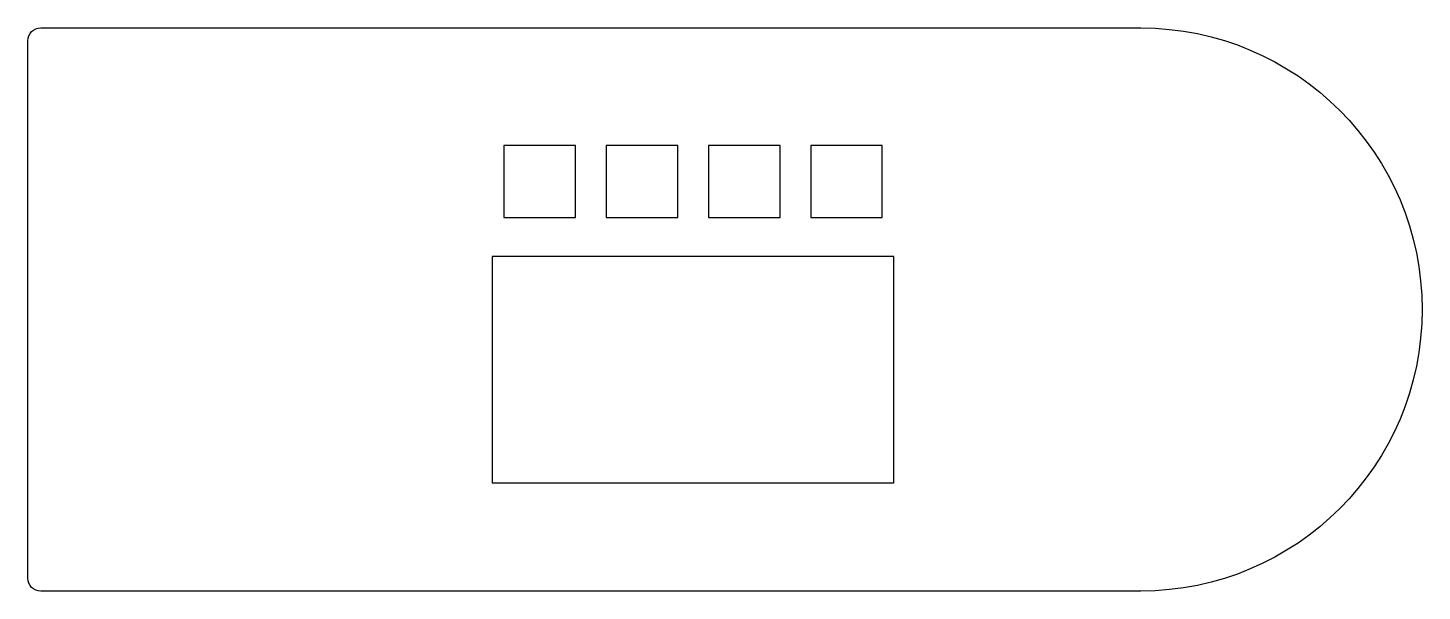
# Model space of a CAD drawing. Header units: millimetres. Extents: x -87 to 22, y -22 to 22.
import ezdxf

# ---------------------------------------------------------------- set-up
doc = ezdxf.new("R2010")
doc.units = ezdxf.units.MM
doc.layers.get('0').update_dxf_attribs({"linetype": 'CONTINUOUS'})

msp = doc.modelspace()

# ---------------------------------------------------------------- linework, layer by layer
msp.add_lwpolyline([(-86, -22, -0.414214), (-87, -21), (-87, 21, -0.414214), (-86, 22), (0, 22, -1), (0, -22)], format="xyb", close=True)
for points in [[(-44.2, 7.2), (-44.2, 12.8), (-49.8, 12.8), (-49.8, 7.2)], [(-36.2, 7.2), (-36.2, 12.8), (-41.8, 12.8), (-41.8, 7.2)], [(-28.2, 7.2), (-28.2, 12.8), (-33.8, 12.8), (-33.8, 7.2)], [(-20.2, 7.2), (-20.2, 12.8), (-25.8, 12.8), (-25.8, 7.2)], [(-19.29, -13.55), (-19.29, 4.15), (-50.71, 4.15), (-50.71, -13.55)]]:
    msp.add_lwpolyline(points, close=True)

doc.saveas('drawing.dxf')
